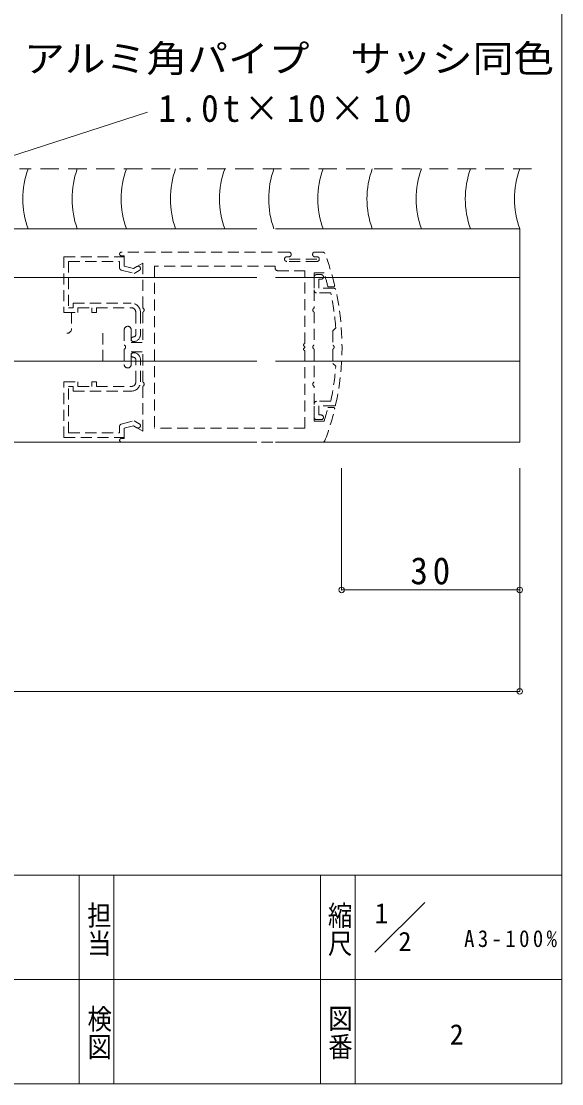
# Model space of a CAD drawing. Units: millimetres at full size, sheet at 1:2; details may follow other scales. Extents: x -1696 to 788, y -1623 to -924.
# Drawn here: x -188.9 to -72.3, y -1623.4 to -1394 of the extents above; entities that cross this region are included whole.
import ezdxf
from ezdxf.enums import TextEntityAlignment as Align

# ---------------------------------------------------------------- set-up
doc = ezdxf.new("R2010")
doc.units = ezdxf.units.MM
doc.header["$LTSCALE"] = 2
doc.header["$PDMODE"] = 32
doc.header["$PDSIZE"] = 1.2
doc.linetypes.add('DASHED1', pattern=[1.8, 1.2, -0.6])
doc.linetypes.add('DASHED2', pattern=[3, 2, -1])
doc.layers.add('1-9_hojyosen', color=7, linetype='Continuous', lineweight=9)
doc.layers.add('F-0', color=5, linetype='Continuous', lineweight=9)
doc.styles.add('@ＭＳ ゴシック', font='')
doc.styles.add('ＭＳ ゴシック', font='')
doc.styles.get('@ＭＳ ゴシック').set_extended_font_data('@MS Gothic')
doc.styles.get('ＭＳ ゴシック').set_extended_font_data('MS Gothic')

msp = doc.modelspace()

# ---------------------------------------------------------------- linework, layer by layer
at = {"layer": '1-9_hojyosen'}
msp.add_line((-219.794, -1432.515), (-161.676, -1413.666), dxfattribs=at)
at = {"layer": '1-9_hojyosen', "linetype": 'DASHED2'}
msp.add_line((-78.77, -1425.882), (-189.265, -1425.882), dxfattribs=at)
at = {"layer": '1-9_hojyosen', "lineweight": 18}
for p, q in [((-323.765, -1438.882), (-138.051, -1438.882)), ((-134.051, -1438.882), (-81.337, -1438.882)), ((-81.337, -1484.882), (-81.337, -1438.882)), ((-138.051, -1449.382), (-206.206, -1449.382)), ((-81.337, -1449.382), (-134.051, -1449.382)), ((-138.051, -1467.382), (-204.344, -1467.382)), ((-81.337, -1467.382), (-134.051, -1467.382)), ((-138.051, -1484.882), (-323.765, -1484.882)), ((-81.337, -1484.882), (-134.051, -1484.882))]:
    msp.add_line(p, q, dxfattribs=at)
at = {"layer": '1-9_hojyosen', "linetype": 'DASHED1'}
for p, q in [((-131.138, -1443.882), (-167.288, -1443.882)), ((-167.288, -1444.682), (-166.688, -1444.682)), ((-166.688, -1446.882), (-166.688, -1444.682)), ((-123.846, -1443.882), (-125.538, -1443.882)), ((-179.688, -1444.882), (-179.688, -1456.882)), ((-178.688, -1445.882), (-178.688, -1455.882)), ((-178.688, -1445.882), (-167.688, -1445.882)), ((-167.688, -1445.882), (-167.688, -1447.265)), ((-166.688, -1446.882), (-164.688, -1447.418)), ((-166.688, -1446.882), (-164.688, -1447.418)), ((-164.688, -1447.418), (-162.688, -1446.263)), ((-163.938, -1446.985), (-164.688, -1447.418)), ((-162.688, -1446.263), (-162.688, -1455.923)), ((-160.188, -1446.882), (-160.188, -1481.882)), ((-131.138, -1444.882), (-131.588, -1444.882)), ((-125.088, -1445.882), (-131.588, -1445.882)), ((-125.088, -1444.882), (-125.538, -1444.882)), ((-167.318, -1447.748), (-164.547, -1448.491)), ((-163.438, -1447.851), (-164.547, -1448.491)), ((-133.588, -1447.882), (-127.688, -1447.882)), ((-127.688, -1463.623), (-127.688, -1447.882)), ((-125.688, -1448.382), (-125.688, -1455.923)), ((-125.688, -1448.382), (-123.544, -1448.382)), ((-125.688, -1449.232), (-125.688, -1452.182)), ((-124.188, -1448.732), (-125.188, -1448.732)), ((-124.188, -1449.732), (-124.688, -1449.732)), ((-124.688, -1449.732), (-124.688, -1451.682)), ((-121.361, -1451.682), (-124.688, -1451.682)), ((-121.57, -1451.382), (-122.732, -1451.382)), ((-122.129, -1452.682), (-125.188, -1452.682)), ((-178.688, -1455.882), (-177.688, -1455.882)), ((-177.688, -1454.882), (-165.188, -1454.882)), ((-177.688, -1454.882), (-177.688, -1455.882)), ((-176.688, -1455.882), (-176.688, -1456.882)), ((-176.688, -1455.882), (-173.688, -1455.882)), ((-173.688, -1455.882), (-173.688, -1456.882)), ((-172.688, -1455.882), (-165.188, -1455.882)), ((-172.688, -1455.882), (-172.688, -1456.882)), ((-179.688, -1456.882), (-176.688, -1456.882)), ((-173.688, -1456.882), (-172.688, -1456.882)), ((-164.188, -1456.882), (-164.188, -1461.682)), ((-163.188, -1456.882), (-163.188, -1461.682)), ((-162.688, -1456.84), (-162.688, -1463.382)), ((-125.688, -1456.84), (-125.688, -1463.923)), ((-166.688, -1460.632), (-166.688, -1463.923)), ((-165.188, -1460.632), (-165.188, -1463.382)), ((-121.042, -1460.236), (-121.688, -1460.882)), ((-121.688, -1460.882), (-121.688, -1463.923)), ((-166.688, -1464.84), (-166.688, -1468.132)), ((-165.188, -1463.382), (-162.688, -1463.382)), ((-165.188, -1465.382), (-162.688, -1465.382)), ((-165.188, -1468.132), (-165.188, -1465.382)), ((-162.688, -1471.923), (-162.688, -1465.382)), ((-127.688, -1481.882), (-127.688, -1465.14)), ((-125.688, -1464.84), (-125.688, -1471.923)), ((-121.688, -1464.84), (-121.688, -1467.882)), ((-164.188, -1471.882), (-164.188, -1467.082)), ((-163.188, -1471.882), (-163.188, -1467.082)), ((-121.042, -1468.527), (-121.688, -1467.882)), ((-179.688, -1483.882), (-179.688, -1471.882)), ((-179.688, -1471.882), (-176.688, -1471.882)), ((-176.688, -1472.882), (-176.688, -1471.882)), ((-173.688, -1472.882), (-173.688, -1471.882)), ((-173.688, -1471.882), (-172.688, -1471.882)), ((-172.688, -1472.882), (-172.688, -1471.882)), ((-178.688, -1482.882), (-178.688, -1472.882)), ((-178.688, -1472.882), (-177.688, -1472.882)), ((-177.688, -1473.882), (-177.688, -1472.882)), ((-177.688, -1473.882), (-165.188, -1473.882)), ((-176.688, -1472.882), (-173.688, -1472.882)), ((-172.688, -1472.882), (-165.188, -1472.882)), ((-162.688, -1482.5), (-162.688, -1472.84)), ((-125.688, -1480.382), (-125.688, -1472.84)), ((-125.688, -1479.532), (-125.688, -1476.582)), ((-122.129, -1476.082), (-125.188, -1476.082)), ((-121.361, -1477.082), (-124.688, -1477.082)), ((-124.688, -1479.032), (-124.688, -1477.082)), ((-124.188, -1479.032), (-124.688, -1479.032)), ((-121.57, -1477.382), (-122.732, -1477.382)), ((-167.688, -1482.882), (-167.688, -1481.498)), ((-167.318, -1481.015), (-164.547, -1480.273)), ((-166.688, -1481.882), (-164.688, -1481.346)), ((-166.688, -1481.882), (-164.688, -1481.346)), ((-164.688, -1481.346), (-162.688, -1482.5)), ((-163.938, -1481.779), (-164.688, -1481.346)), ((-163.438, -1480.913), (-164.547, -1480.273)), ((-125.688, -1480.382), (-123.544, -1480.382)), ((-124.188, -1480.032), (-125.188, -1480.032)), ((-178.688, -1482.882), (-167.688, -1482.882)), ((-166.688, -1481.882), (-166.688, -1484.082)), ((-127.688, -1481.882), (-160.188, -1481.882)), ((-167.288, -1484.082), (-166.688, -1484.082)), ((-123.846, -1484.882), (-167.288, -1484.882))]:
    msp.add_line(p, q, dxfattribs=at)
at = {"layer": '1-9_hojyosen', "linetype": 'DASHED1', "lineweight": 18}
for p, q in [((-125.088, -1445.382), (-131.588, -1445.382)), ((-178.038, -1456.882), (-178.038, -1460.382)), ((-171.338, -1461.382), (-171.338, -1467.382))]:
    msp.add_line(p, q, dxfattribs=at)
at = {"layer": '1-9_hojyosen', "color": 3}
for p, q in [((-119.767, -1516.788), (-119.767, -1490.543)), ((-81.337, -1538.678), (-81.337, -1490.543)), ((-81.337, -1516.788), (-81.337, -1490.543)), ((-81.337, -1516.788), (-119.767, -1516.788)), ((-847.192, -1538.678), (-81.337, -1538.678))]:
    msp.add_line(p, q, dxfattribs=at)
at = {"layer": '1-9_hojyosen', "linetype": 'DASHED1'}
for points in [[(-179.688, -1444.882), (-166.688, -1444.882), (-166.688, -1446.882)], [(-134.088, -1447.382), (-134.088, -1446.882), (-160.188, -1446.882)], [(-179.688, -1483.882), (-166.688, -1483.882), (-166.688, -1481.882)]]:
    msp.add_lwpolyline(points, dxfattribs=at)
at = {"layer": '1-9_hojyosen'}
for centre in [(-169.327, -1432.382), (-158.719, -1432.382), (-148.11, -1432.382), (-137.501, -1432.382), (-126.893, -1432.382), (-116.284, -1432.382), (-105.675, -1432.382), (-95.067, -1432.382), (-84.458, -1432.382), (-73.849, -1432.382), (-63.24, -1432.382)]:
    msp.add_arc(centre, 19.229, 160.24292, 199.75708, dxfattribs=at)
at = {"layer": '1-9_hojyosen', "linetype": 'DASHED1'}
for centre, radius, start, end in [((-167.288, -1444.282), 0.4, 90, 270), ((-131.138, -1444.382), 0.5, 270, 90), ((-125.538, -1444.382), 0.5, 90, 270), ((-123.846, -1444.382), 0.5, 20.73108, 90), ((-176.688, -1464.382), 57, 13.56615, 20.73108), ((-163.688, -1447.418), 0.5, 300, 120), ((-131.588, -1445.382), 0.5, 90, 270), ((-125.088, -1445.382), 0.5, 270, 90), ((-167.188, -1447.265), 0.5, 180, 255), ((-133.588, -1447.382), 0.5, 180, 270), ((-125.188, -1449.232), 0.5, 90, 180), ((-124.188, -1449.232), 0.5, 270, 90), ((-176.688, -1464.382), 55.5, 13.54649, 16.75551), ((-121.57, -1451.082), 0.3, 270, 13.56615), ((-121.361, -1451.982), 0.3, 12.63239, 90), ((-125.188, -1452.182), 0.5, 180, 270), ((-176.688, -1464.382), 55.8, 4.26084, 12.10345), ((-176.688, -1464.382), 57, 347.36761, 12.63239), ((-165.188, -1456.882), 2, 0, 90), ((-165.188, -1456.882), 1, 0, 90), ((-162.888, -1456.382), 0.5, 293.57818, 66.42182), ((-125.488, -1456.382), 0.5, 113.5782, 246.42182), ((-165.938, -1460.632), 0.75, 0, 180), ((-164.688, -1462.682), 0.5, 90, 270), ((-164.688, -1461.682), 1.5, 270, 0), ((-164.688, -1461.682), 0.5, 270, 0), ((-166.888, -1464.382), 0.5, 293.57818, 66.42182), ((-127.688, -1463.923), 0.3, 90, 246.42182), ((-127.688, -1464.84), 0.3, 113.57818, 270), ((-127.888, -1464.382), 0.2, 293.57818, 66.42182), ((-125.488, -1464.382), 0.5, 113.57818, 246.42185), ((-121.888, -1464.382), 0.5, 293.57818, 66.42182), ((-164.688, -1466.082), 0.5, 90, 270), ((-164.688, -1467.082), 1.5, 0, 90), ((-164.688, -1467.082), 0.5, 0, 90), ((-165.938, -1468.132), 0.75, 180, 0), ((-176.688, -1464.382), 55.8, 347.89655, 355.73916), ((-165.188, -1471.882), 1, 270, 0), ((-165.188, -1471.882), 2, 270, 0), ((-162.888, -1472.382), 0.5, 293.57818, 66.42182), ((-125.488, -1472.382), 0.5, 113.57818, 246.4218), ((-125.188, -1476.582), 0.5, 90, 180), ((-121.361, -1476.782), 0.3, 270, 347.36761), ((-124.188, -1479.532), 0.5, 270, 90), ((-176.688, -1464.382), 55.5, 343.24449, 346.45351), ((-176.688, -1464.382), 57, 339.26892, 346.43385), ((-121.57, -1477.682), 0.3, 346.43385, 90), ((-167.188, -1481.498), 0.5, 105, 180), ((-163.688, -1481.346), 0.5, 240, 60), ((-125.188, -1479.532), 0.5, 180, 270), ((-167.288, -1484.482), 0.4, 90, 270), ((-123.846, -1484.382), 0.5, 270, 339.26892)]:
    msp.add_arc(centre, radius, start, end, dxfattribs=at)
at = {"layer": '1-9_hojyosen', "linetype": 'DASHED1', "lineweight": 18}
msp.add_arc((-179.038, -1460.382), 1, 270, 0, dxfattribs=at)
at = {"layer": '1-9_hojyosen', "color": 134}
for p in [(-119.767, -1516.788), (-81.337, -1516.788), (-81.337, -1538.678)]:
    msp.add_point(p, dxfattribs=at)
at = {"layer": 'F-0'}
for p, q in [((-72.265, -1077.054), (-72.265, -1623.379)), ((-176.398, -1578.379), (-176.398, -1623.379)), ((-168.898, -1578.379), (-168.898, -1623.379)), ((-124.331, -1578.379), (-72.265, -1578.379)), ((-101.837, -1584.262), (-112.572, -1594.996)), ((-228.465, -1600.879), (-124.331, -1600.879)), ((-124.331, -1600.879), (-72.265, -1600.879)), ((-72.265, -1623.379), (-856.265, -1623.379))]:
    msp.add_line(p, q, dxfattribs=at)
for points in [[(-565.165, -1578.379), (-433.815, -1578.379), (-299.465, -1578.379), (-124.331, -1578.379), (-72.265, -1578.379)], [(-124.331, -1578.379), (-124.331, -1600.879), (-124.331, -1623.379)], [(-116.831, -1578.379), (-116.831, -1600.879), (-116.831, -1623.379)]]:
    msp.add_lwpolyline(points, dxfattribs=at)

# ---------------------------------------------------------------- texts
at = {"layer": '1-9_hojyosen', "style": 'ＭＳ ゴシック', "width": 1.1}
msp.add_text('アルミ角パイプ\u3000サッシ同色', height=5.865, dxfattribs=at).set_placement((-188.304, -1406.777), align=Align.BOTTOM_LEFT)
at = {"layer": '1-9_hojyosen', "char_height": 5.865, "attachment_point": 7, "style": 'ＭＳ ゴシック'}
for s, insert in [('\\T1.22;\\W0.95;1.0t×10×10', (-159.334, -1415.85)), ('\\T1.27;\\W0.95;30', (-104.941, -1515.676))]:
    msp.add_mtext(s, dxfattribs=dict(at, insert=insert))
at = {"layer": 'F-0', "color": 7, "style": '@ＭＳ ゴシック', "width": 1.15}
for s, p in [('担当', (-175.195, -1583.953)), ('縮尺', (-123.244, -1583.984)), ('検図', (-175.127, -1606.315)), ('図番', (-123.174, -1606.25))]:
    msp.add_text(s, height=3.849, rotation=270, dxfattribs=at).set_placement(p, align=Align.BOTTOM_LEFT)
at = {"layer": 'F-0', "color": 7, "style": 'ＭＳ ゴシック'}
for s, height, p in [('1', 4.399, (-112.672, -1590.102)), ('2', 4.164, (-107.525, -1595.988)), ('2', 4.399, (-96.427, -1616.24))]:
    msp.add_text(s, height=height, dxfattribs=at).set_placement(p, align=Align.BOTTOM_LEFT)
at = {"layer": 'F-0', "color": 7, "insert": (-93.336, -1593.93), "char_height": 3.644, "attachment_point": 7, "style": 'ＭＳ ゴシック'}
msp.add_mtext('\\T1.33;\\W0.9;A3-100%', dxfattribs=at)

doc.saveas('drawing.dxf')
